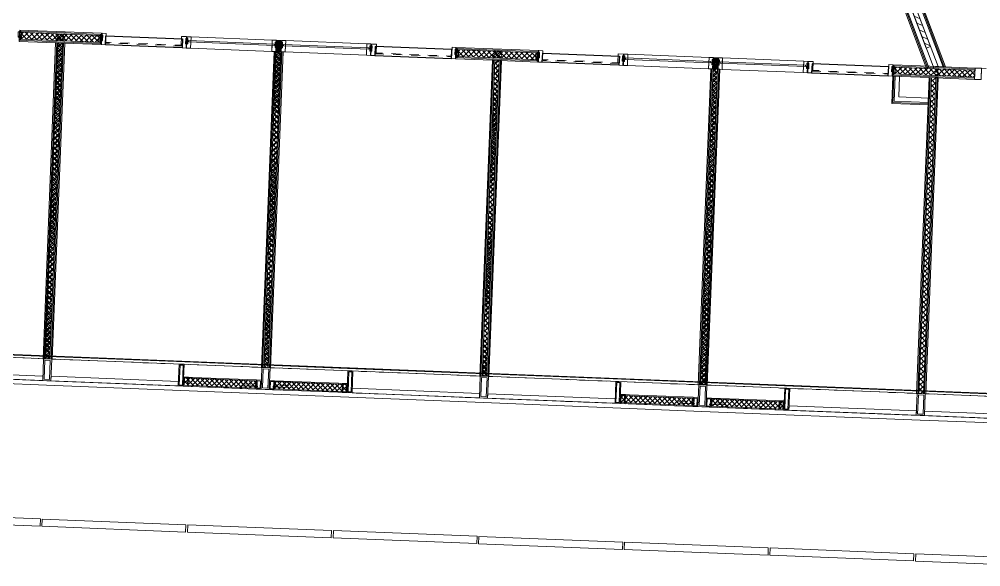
# Model space of a CAD drawing. Header units: metres. Extents: x 66528 to 66676, y 35171 to 35248.
# Drawn here: x 66652.67 to 66663.23, y 35196.81 to 35202.83 of the extents above; entities that cross this region are included whole.
import ezdxf

# ---------------------------------------------------------------- set-up
doc = ezdxf.new("R2010")
doc.units = ezdxf.units.M
doc.header["$LTSCALE"] = 0.00254
doc.header["$PDMODE"] = 1
doc.header["$PDSIZE"] = -2
for name, pattern in [('Ohne Titel-20', [0.39368, 0.1388888888888889, -0.2547911111111111]), ('Ohne Titel-22', [0.78736, 0.39368, -0.39368]), ('Ohne Titel-23', [0.19685039370078738, 0.1377952755905512, -0.0590551181102362])]:
    doc.linetypes.add(name, pattern=pattern)
for name, color, linetype, lineweight in [('AUSBAU - Darstellungen - Fassade', 7, 'Continuous', 13), ('AUSBAU - Darstellungen - Trockenbau', 7, 'Continuous', 13), ('AUSBAU - Darstellungen - Wände - Mauerwerk', 7, 'Continuous', 25), ('AUSBAU - Objekte - Türen', 7, 'Continuous', 13), ('ROHBAU - Darstellungen - Decken', 150, 'Continuous', 25)]:
    doc.layers.add(name, color=color, linetype=linetype, lineweight=lineweight)
pattern_1 = [(45, (0, 0), (0.009921875, -0.0088194444454712), [])]
pattern_2 = [(-45, (0.0353553390593274, -0.0353553390593274), (-0.0088970057229139, -0.0109467442724659), [])]
pattern_3 = [(-45.00000000000002, (-34821.13429023796, 66593.29968317236), (-0.0282842712474619, -0.0282842712474619), []), (-135, (-34821.28396117331, 66593.150012237), (-0.0284226963337624, 0.0281451653595912), [])]
pattern_4 = [(-45, (-34821.134290238, 66593.29968317233), (-0.0282842712474619, -0.0282842712474619), []), (-135, (-34821.28396117334, 66593.15001223699), (-0.0284226963337624, 0.0281451653595912), [])]
pattern_5 = [(45, (-66593.29968317233, -34821.13429023799), (0.0282842712474619, -0.0282842712474619), []), (-45.00000000000001, (-66593.15001223699, -34821.28396117334), (-0.0281451653595912, -0.0284226963337624), [])]

# ---------------------------------------------------------------- blocks, each defined once
blk = doc.blocks.new('Tafel-Verstärkung')
at = {"layer": 'AUSBAU - Darstellungen - Trockenbau', "linetype": 'Continuous', "lineweight": 5}
h = blk.add_hatch(dxfattribs=at)
h.set_pattern_fill('HINTERLEGUNG_FLÄCHEN_TROCKENBAU', color=9, style=0, pattern_type=2)
h.set_pattern_definition([(45, (0, 0), (0.0396875, -0.0396875), [])])
h.paths.add_polyline_path([(-2.25, 0), (2.25, 0), (2.25, -0.05), (-2.25, -0.05)])
at = {"layer": 'AUSBAU - Darstellungen - Trockenbau', "linetype": 'Continuous', "lineweight": 13, "flags": 128}
blk.add_lwpolyline([(-2.25, 0), (2.25, 0), (2.25, -0.05), (-2.25, -0.05)], close=True, dxfattribs=at)
at = {"layer": 'AUSBAU - Darstellungen - Trockenbau', "linetype": 'Continuous', "lineweight": 5}
blk.add_point((0, -0.025), dxfattribs=at)
blk = doc.blocks.new('Gruppe-319-1')
at = {"layer": 'AUSBAU - Objekte - Türen'}
blk.add_line((66664.10955218913, 35202.23021206413), (66664.10557525497, 35202.13029117544), dxfattribs=at)
at = {"layer": 'AUSBAU - Objekte - Türen', "flags": 128}
for points in [[(66663.24123469193, 35202.28979163356), (66663.2362635599, 35202.16489051058), (66663.16631893702, 35202.16767434427), (66663.17129006906, 35202.29257546726)], [(66664.11054643344, 35202.25519255756), (66664.10557529153, 35202.13029118666), (66664.03563066866, 35202.13307502036), (66664.04060181057, 35202.25797639124)]]:
    blk.add_lwpolyline(points, close=True, dxfattribs=at)
at = {"layer": 'AUSBAU - Objekte - Türen', "color": 253, "linetype": 'Ohne Titel-22', "flags": 128}
blk.add_lwpolyline([(66663.24123469193, 35202.28979163356), (66663.2362635599, 35202.16489051058), (66664.03563066866, 35202.13307502036), (66664.04060181057, 35202.25797639124)], close=True, dxfattribs=at)
blk = doc.blocks.new('Fassade_BTS_1.60m_Balkon (2D)')
at = {"layer": 'AUSBAU - Darstellungen - Fassade', "linetype": 'Ohne Titel-22'}
blk.add_line((-0.755, 0), (0.755, 0), dxfattribs=at)
at = {"layer": 'AUSBAU - Darstellungen - Fassade', "lineweight": 5, "flags": 128}
blk.add_lwpolyline([(-0.7900004933997989, -1.760003731712698), (-0.7900004933997989, -1.840003731712698), (0.7899995066002012, -1.840003731712698), (0.7899995066002012, -1.760003731712698)], close=True, dxfattribs=at)
blk = doc.blocks.new('Pfosten ab 1.OG (2D)')
at = {"layer": 'AUSBAU - Darstellungen - Fassade', "flags": 128}
for points in [[(-0.045, 0.1199999999997676), (0.045, 0.1199999999997676), (0.045, -0.1199999999997676), (-0.045, -0.1199999999997676)], [(-0.03, 0.1049999999997676), (0.03, 0.1049999999997676), (0.03, -0.1049999999997676), (-0.03, -0.1049999999997676)]]:
    blk.add_lwpolyline(points, close=True, dxfattribs=at)
blk = doc.blocks.new('Fassade_BTS_2.40m_Flügel 0.8m (2D)')
at = {"layer": 'AUSBAU - Darstellungen - Fassade', "linetype": 'Continuous', "lineweight": 5}
h = blk.add_hatch(dxfattribs=at)
h.set_pattern_fill('DÄMMUNG GRAU', color=251, style=0, pattern_type=2)
h.set_pattern_definition([(45, (0, 0), (0.0264583333333318, -0.0264583333333364), []), (-45, (0.0748354676755763, -0.0748354676755763), (-0.0263285232311339, -0.0265881434355389), [])])
h.paths.add_polyline_path([(1.509999999999999, 0.09), (2.29, 0.09), (2.29, 0.01), (1.509999999999999, 0.01)])
at = {"layer": 'AUSBAU - Darstellungen - Fassade', "linetype": 'Continuous'}
for p, q in [((0, 0.24), (2.399999999999999, 0.24)), ((2.299999999999999, 0), (2.299999999999999, 0.1)), ((2.299999999999999, 0), (2.299999999999999, 0.1)), ((0, -0.05), (2.399999999999999, -0.05))]:
    blk.add_line(p, q, dxfattribs=at)
at = {"layer": 'AUSBAU - Darstellungen - Fassade'}
blk.add_line((0, 0), (1.6, 0), dxfattribs=at)
blk.add_line((0, 0), (1.6, 0), dxfattribs=at)
at = {"layer": 'AUSBAU - Darstellungen - Fassade', "flags": 128}
for points in [[(1.445, 0.24), (1.5, 0.24), (1.5, 0), (1.445, 0)], [(1.455, 0.23), (1.49, 0.23), (1.49, 0.01), (1.455, 0.01)], [(0.045, 0.05), (1.445, 0.05), (1.445, 0), (0.045, 0)], [(1.5, 0.1), (2.299999999999999, 0.1), (2.299999999999999, 0), (1.5, 0)], [(1.5, 0.1), (1.554999999999999, 0.1), (1.554999999999999, 0), (1.5, 0)], [(1.509999999999999, 0.09), (2.29, 0.09), (2.29, 0.01), (1.509999999999999, 0.01)], [(1.509999999999999, 0.09), (1.544999999999999, 0.09), (1.544999999999999, 0.01), (1.509999999999999, 0.01)], [(2.354999999999999, 0.1), (2.299999999999999, 0.1), (2.299999999999999, 0), (2.354999999999999, 0)], [(2.345, 0.09), (2.31, 0.09), (2.31, 0.01), (2.345, 0.01)]]:
    blk.add_lwpolyline(points, close=True, dxfattribs=at)
at = {"layer": 'AUSBAU - Darstellungen - Fassade', "color": 254, "linetype": 'Ohne Titel-23', "flags": 128}
for points in [[(2.140000018209219, 0.0499952763542533), (2.320000018209218, 0.0499952763542533), (2.320000018209218, 0.0299952763542533), (2.140000018209219, 0.0299952763542533)], [(2.140000018209219, 0.0299952763542533), (2.320000018209218, 0.0299952763542533), (2.320000018209218, -7.0065259933e-06), (2.140000018209219, -7.0065259933e-06)]]:
    blk.add_lwpolyline(points, close=True, dxfattribs=at)
at = {"layer": 'AUSBAU - Darstellungen - Fassade', "color": 7}
for p in [(0, 0.12), (2.399999999999999, 0.12)]:
    blk.add_blockref('Pfosten ab 1.OG (2D)', p, dxfattribs=at)
blk = doc.blocks.new('Aussparung_1.60m')
at = {"layer": 'ROHBAU - Darstellungen - Decken', "linetype": 'Continuous'}
blk.add_line((0, 0.2699999999997677), (1.6, 0.2699999999997677), dxfattribs=at)
blk = doc.blocks.new('Glastür - Einzelbüro-2')
at = {"layer": 'AUSBAU - Objekte - Türen', "flags": 128}
for points in [[(0, 0), (0, 0.125), (0.0436999999999826, 0.125), (0.0436999999999826, 0.0519999999999709), (0.0436999999999826, 0)], [(0.9300000000000292, 0.125), (0.8736000000000641, 0.125), (0.8736000000000494, 0.0280000000000582), (0.8863000000000321, 0.0280000000000582), (0.8863000000000466, 5.82e-14), (0.9300000000000292, 5.82e-14)]]:
    blk.add_lwpolyline(points, close=True, dxfattribs=at)
at = {"layer": 'AUSBAU - Objekte - Türen', "color": 255, "linetype": 'Continuous', "lineweight": 25, "flags": 128}
blk.add_lwpolyline([(0.8863000000000466, 0.1000000000000582), (0.8863000000000466, 5.82e-14), (0.0436999999999826, 0), (0.0436999999999826, 0.1)], close=True, dxfattribs=at)
at = {"layer": 'AUSBAU - Objekte - Türen', "linetype": 'Ohne Titel-20', "flags": 128}
blk.add_lwpolyline([(0.8799500000000406, 0.0280000000000582), (0.8799500000000406, 0.0200000000000582), (0.0507760475123068, 0.02), (0.0507760475123068, 0.028)], close=True, dxfattribs=at)
blk = doc.blocks.new('QHohlprofil DIN59410')
at = {"layer": 'AUSBAU - Objekte - Türen', "flags": 128}
for points in [[(-0.025, 0.02, -0.4142135623730951), (-0.02, 0.025), (0.02, 0.025, -0.4142135623730951), (0.025, 0.02), (0.025, -0.02, -0.4142135623730951), (0.02, -0.025), (-0.02, -0.025, -0.4142135623730951), (-0.025, -0.02)], [(-0.021, 0.018, -0.4142135623730951), (-0.018, 0.021), (0.018, 0.021, -0.4142135623730951), (0.021, 0.018), (0.021, -0.018, -0.4142135623730951), (0.018, -0.021), (-0.018, -0.021, -0.4142135623730951), (-0.021, -0.018)]]:
    blk.add_lwpolyline(points, format="xyb", close=True, dxfattribs=at)

msp = doc.modelspace()

# ---------------------------------------------------------------- hatches: boundary and pattern name
at = {"layer": 'AUSBAU - Darstellungen - Trockenbau', "linetype": 'Continuous', "lineweight": 5}
h = msp.add_hatch(dxfattribs=at)
h.set_pattern_fill('MF_IN WAND', color=253, angle=-2.279183395773227, style=0, pattern_type=2)
h.set_pattern_definition([(42.72081660422678, (-67925.41185739927, -32145.25439243359), (0.0271370653204938, -0.0293867263537682), []), (-47.27918339577324, (-67925.26825709527, -32145.40989719387), (-0.029253235505835, -0.0272809129693299), [])])
h.paths.add_polyline_path([(66662.73650241269, 35202.28486033173), (66662.73351975538, 35202.20991966348), (66663.16731319262, 35202.19265457628), (66663.17029584994, 35202.26759524451)])
at = {"layer": 'AUSBAU - Darstellungen - Wände - Mauerwerk', "linetype": 'Continuous', "lineweight": 5}
h = msp.add_hatch(dxfattribs=at)
h.set_pattern_fill('MF_IN WAND', color=253, angle=-2.279183397050701, style=0, pattern_type=2)
h.set_pattern_definition([(42.72081660294931, (-1274.823389426499, 3053.948643428874), (0.02713706531983858, -0.02938672635437323), []), (312.7208166029493, (-1274.679789122529, 3053.793138668574), (-0.02925323550644331, -0.02728091296867771), [])])
h.paths.add_polyline_path([(66652.67860228645, 35202.68516699865), (66652.67561962912, 35202.61022633041), (66653.17522408403, 35202.59034194826), (66653.17820674134, 35202.66528261649)])
h = msp.add_hatch(dxfattribs=at)
h.set_pattern_fill('MF_IN WAND', color=253, style=0, pattern_type=2)
h.set_pattern_definition(pattern_5)
h.paths.add_polyline_path([(66653.57789030526, 35202.64937511077), (66653.57490764793, 35202.57443444254), (66653.07530319304, 35202.5943188247), (66653.07828585037, 35202.66925949293)])
h = msp.add_hatch(dxfattribs=at)
h.set_pattern_fill('MF_IN WAND', color=253, angle=-92.27918339705069, style=0, pattern_type=2)
h.set_pattern_definition([(312.7208166029493, (34505.33407777037, 103124.614892464), (-0.02938672635437323, -0.02713706531983858), []), (222.7208166029493, (34505.17857301007, 103124.47129216), (-0.02728091296867771, 0.02925323550644331), [])])
h.paths.add_polyline_path([(66653.14924964217, 35202.56635594462), (66653.09928919667, 35202.56834438284), (66652.96119216258, 35199.09859144362), (66653.01115260806, 35199.09660300541)])
h = msp.add_hatch(dxfattribs=at)
h.set_pattern_fill('MF_IN WAND', color=253, angle=-90, style=0, pattern_type=2)
h.set_pattern_definition(pattern_4)
h.paths.add_polyline_path([(66653.09928919667, 35202.56834438285), (66653.14924964217, 35202.56635594463), (66653.01115260806, 35199.09660300542), (66652.96119216256, 35199.09859144364)])
h = msp.add_hatch(dxfattribs=at)
h.set_pattern_fill('MF_IN WAND', color=253, angle=-2.279200000000017, style=0, pattern_type=2)
h.set_pattern_definition([(42.72079999999998, (-1270.036501584167, 3053.777436524535), (0.02713705680426557, -0.0293867342180458), []), (312.7208, (-1269.892901325249, 3053.621931722635), (-0.0292532434117995, -0.02728090449178716), [])])
h.paths.add_polyline_path([(66657.47480606244, 35202.49427632424), (66657.4718233834, 35202.41933565687), (66657.97142783253, 35202.39945112994), (66657.97441051157, 35202.47439179731)])
h = msp.add_hatch(dxfattribs=at)
h.set_pattern_fill('MF_IN WAND', color=253, angle=-92.27920000000005, style=0, pattern_type=2)
h.set_pattern_definition([(312.7207999999999, (34510.14996370174, 103124.4333173199), (-0.0293867342180458, -0.02713705680426557), []), (222.7208, (34509.99445889985, 103124.289717061), (-0.02728090449178716, 0.0292532434117995), [])])
h.paths.add_polyline_path([(66655.5473520279, 35202.47091086311), (66655.49739158299, 35202.47289931581), (66655.35929354343, 35199.00314641662), (66655.40925398834, 35199.00115796392)])
h = msp.add_hatch(dxfattribs=at)
h.set_pattern_fill('MF_IN WAND', color=253, angle=-90.00000000000004, style=0, pattern_type=2)
h.set_pattern_definition(pattern_3)
h.paths.add_polyline_path([(66655.49739058015, 35202.47289934848), (66655.54735102564, 35202.47091091026), (66655.40925399153, 35199.00115797105), (66655.35929354605, 35199.00314640926)])
h = msp.add_hatch(dxfattribs=at)
h.set_pattern_fill('MF_IN WAND', color=253, angle=-90, style=0, pattern_type=2)
h.set_pattern_definition(pattern_4)
h.paths.add_polyline_path([(66657.89549196363, 35202.3774543141), (66657.94545240913, 35202.37546587588), (66657.80735537501, 35198.90571293666), (66657.75739492952, 35198.90770137488)])
h = msp.add_hatch(dxfattribs=at)
h.set_pattern_fill('MF_IN WAND', color=253, angle=-92.27920000000002, style=0, pattern_type=2)
h.set_pattern_definition([(312.7208, (34510.1499637017, 103124.4333173198), (-0.0293867342180458, -0.02713705680426557), []), (222.7208, (34509.99445889981, 103124.2897170609), (-0.02728090449178716, 0.0292532434117995), [])])
h.paths.add_polyline_path([(66657.94545338373, 35202.37546513383), (66657.89549293881, 35202.37745358653), (66657.75739489925, 35198.90770068733), (66657.80735534416, 35198.90571223464)])
h = msp.add_hatch(dxfattribs=at)
h.set_pattern_fill('MF_IN WAND', color=253, style=0, pattern_type=2)
h.set_pattern_definition(pattern_5)
h.paths.add_polyline_path([(66658.37409307221, 35202.45848504201), (66658.37111041488, 35202.38354437378), (66657.87150595999, 35202.40342875594), (66657.87448861732, 35202.47836942418)])
h = msp.add_hatch(dxfattribs=at)
h.set_pattern_fill('MF_IN WAND', color=253, angle=-92.27918339705074, style=0, pattern_type=2)
h.set_pattern_definition([(312.7208166029493, (34514.9264833043, 103124.2331123265), (-0.02938672635437323, -0.02713706531983858), []), (222.7208166029493, (34514.77097854401, 103124.0895120225), (-0.02728091296867771, 0.02925323550644331), [])])
h.paths.add_polyline_path([(66660.3435537926, 35202.2800208415), (66660.2935933471, 35202.28200927972), (66660.155496313, 35198.8122563405), (66660.20545675849, 35198.81026790229)])
h = msp.add_hatch(dxfattribs=at)
h.set_pattern_fill('MF_IN WAND', color=253, angle=-90.00000000000004, style=0, pattern_type=2)
h.set_pattern_definition(pattern_3)
h.paths.add_polyline_path([(66660.2935933471, 35202.28200927972), (66660.3435537926, 35202.2800208415), (66660.20545675849, 35198.81026790229), (66660.155496313, 35198.8122563405)])
h = msp.add_hatch(dxfattribs=at)
h.set_pattern_fill('MF_IN WAND', color=253, angle=-2.279183397050701, style=0, pattern_type=2)
h.set_pattern_definition([(42.72081660294931, (-1265.230983892601, 3053.566863291384), (0.02713706531983858, -0.02938672635437323), []), (312.7208166029493, (-1265.08738358863, 3053.411358531084), (-0.02925323550644331, -0.02728091296867771), [])])
h.paths.add_polyline_path([(66662.27100782035, 35202.30338686116), (66662.26802516302, 35202.22844619292), (66662.76762961793, 35202.20856181077), (66662.77061227524, 35202.283502479)])
h = msp.add_hatch(dxfattribs=at)
h.set_pattern_fill('MF_IN WAND', color=253, angle=-92.27918339705069, style=0, pattern_type=2)
h.set_pattern_definition([(312.7208166029493, (34514.92648330427, 103124.2331123265), (-0.02938672635437323, -0.02713706531983858), []), (222.7208166029493, (34514.77097854397, 103124.0895120225), (-0.02728091296867771, 0.02925323550644331), [])])
h.paths.add_polyline_path([(66662.74165517607, 35202.18457580713), (66662.69169473057, 35202.18656424535), (66662.55359769647, 35198.71681130613), (66662.60355814196, 35198.71482286792)])
at = {"layer": 'AUSBAU - Objekte - Türen', "linetype": 'Continuous', "lineweight": 5}
h = msp.add_hatch(dxfattribs=at)
h.set_pattern_fill('DÄMMUNG GRAU-2', color=8, style=0, pattern_type=2)
h.set_pattern_definition(pattern_1)
h.paths.add_polyline_path([(66655.50144083195, 35202.52433463471), (66655.49944001107, 35202.52441426789), (66655.4973897058, 35202.47289938328), (66655.54735015129, 35202.47091094506), (66655.54940045657, 35202.52242582967), (66655.54740203875, 35202.5225053672), (66655.55024329148, 35202.59389317849), (66655.50428208469, 35202.59572244601)])
h = msp.add_hatch(dxfattribs=at)
h.set_pattern_fill('DÄMMUNG GRAU-2-1', color=251, style=0, pattern_type=2)
h.set_pattern_definition(pattern_2)
h.paths.add_polyline_path([(66655.50144083195, 35202.52433463471), (66655.49944001107, 35202.52441426789), (66655.4973897058, 35202.47289938328), (66655.54735015129, 35202.47091094506), (66655.54940045657, 35202.52242582967), (66655.54740203875, 35202.5225053672), (66655.55024329148, 35202.59389317849), (66655.50428208469, 35202.59572244601)])
h = msp.add_hatch(dxfattribs=at)
h.set_pattern_fill('DÄMMUNG GRAU-2', color=8, angle=-2.279200000000017, style=0, pattern_type=2)
h.set_pattern_definition([(42.72079999999998, (66655.38467145643, 35199.01214427925), (0.009563284826137684, -0.009207050948948992), [])])
h.paths.add_polyline_path([(66655.54740240161, 35202.52250534609), (66655.54940322247, 35202.52242571233), (66655.54735290226, 35202.47091082832), (66655.49739245734, 35202.47289928101), (66655.49944277755, 35202.52441416503), (66655.50144119536, 35202.52433462692), (66655.50428246877, 35202.59572243739), (66655.55024367502, 35202.59389315655)])
h = msp.add_hatch(dxfattribs=at)
h.set_pattern_fill('DÄMMUNG GRAU-2-1', color=251, angle=-2.279200000000017, style=0, pattern_type=2)
h.set_pattern_definition([(312.7208, (66655.41859277744, 35198.97541086148), (-0.009325308948835393, -0.01058425878411418), [])])
h.paths.add_polyline_path([(66655.54740240161, 35202.52250534609), (66655.54940322247, 35202.52242571233), (66655.54735290226, 35202.47091082832), (66655.49739245734, 35202.47289928101), (66655.49944277755, 35202.52441416503), (66655.50144119536, 35202.52433462692), (66655.50428246877, 35202.59572243739), (66655.55024367502, 35202.59389315655)])
h = msp.add_hatch(dxfattribs=at)
h.set_pattern_fill('DÄMMUNG GRAU-2', color=8, style=0, pattern_type=2)
h.set_pattern_definition(pattern_1)
h.paths.add_polyline_path([(66660.29764359891, 35202.33344456596), (66660.29564277803, 35202.33352419913), (66660.29359247275, 35202.28200931452), (66660.34355291825, 35202.2800208763), (66660.34560322353, 35202.33153576091), (66660.3436048057, 35202.33161529844), (66660.34644605844, 35202.40300310974), (66660.30048485164, 35202.40483237725)])
h = msp.add_hatch(dxfattribs=at)
h.set_pattern_fill('DÄMMUNG GRAU-2-1', color=251, style=0, pattern_type=2)
h.set_pattern_definition(pattern_2)
h.paths.add_polyline_path([(66660.29764359891, 35202.33344456596), (66660.29564277803, 35202.33352419913), (66660.29359247275, 35202.28200931452), (66660.34355291825, 35202.2800208763), (66660.34560322353, 35202.33153576091), (66660.3436048057, 35202.33161529844), (66660.34644605844, 35202.40300310974), (66660.30048485164, 35202.40483237725)])
h = msp.add_hatch(dxfattribs=at)
h.set_pattern_fill('DÄMMUNG GRAU-2', color=8, angle=-2.279183397050701, style=0, pattern_type=2)
h.set_pattern_definition([(42.72081660294931, (66660.18087422338, 35198.8212542105), (0.009563287494120885, -0.00920704817773693), [])])
h.paths.add_polyline_path([(66660.34360415135, 35202.33161532448), (66660.34560497223, 35202.33153569132), (66660.34355466695, 35202.28002080671), (66660.29359422145, 35202.28200924492), (66660.29564452675, 35202.33352412953), (66660.29764294456, 35202.333444592), (66660.30048419729, 35202.4048324033), (66660.34644540408, 35202.40300313578)])
h = msp.add_hatch(dxfattribs=at)
h.set_pattern_fill('DÄMMUNG GRAU-2-1', color=251, angle=-2.279183397050701, style=0, pattern_type=2)
h.set_pattern_definition([(312.7208166029493, (66660.21479555503, 35198.78452080255), (-0.009325305881769441, -0.01058426148636568), [])])
h.paths.add_polyline_path([(66660.34360415135, 35202.33161532448), (66660.34560497223, 35202.33153569132), (66660.34355466695, 35202.28002080671), (66660.29359422145, 35202.28200924492), (66660.29564452675, 35202.33352412953), (66660.29764294456, 35202.333444592), (66660.30048419729, 35202.4048324033), (66660.34644540408, 35202.40300313578)])

# ---------------------------------------------------------------- linework, layer by layer
at = {"layer": 'AUSBAU - Darstellungen - Trockenbau', "color": 7, "linetype": 'Continuous', "lineweight": 5}
for p, q in [((66661.03795065786, 35207.03392559165), (66662.81956755188, 35202.30657411133)), ((66661.03795065786, 35207.03392559165), (66662.81956755188, 35202.30657411133)), ((66661.04360824711, 35207.05435856442), (66662.83312922262, 35202.30603435345)), ((66661.04360824711, 35207.05435856442), (66662.83312922262, 35202.30603435345)), ((66662.65283882528, 35202.28818993538), (66660.89118420733, 35206.96257340913)), ((66662.65283882528, 35202.28818993538), (66660.89118420733, 35206.96257340913)), ((66662.66640050434, 35202.28765015533), (66660.90497710662, 35206.96142010819)), ((66662.66640050434, 35202.28765015533), (66660.90497710662, 35206.96142010819)), ((66662.73650241269, 35202.28486033173), (66663.17029584994, 35202.26759524451)), ((66662.73650241269, 35202.28486033173), (66663.17029584994, 35202.26759524451)), ((66662.73699952224, 35202.29735044308), (66663.17079295947, 35202.28008535589)), ((66662.73699952224, 35202.29735044308), (66663.17079295947, 35202.28008535589)), ((66662.26808897317, 35201.91569630434), (66662.27952105776, 35202.20296892303)), ((66662.26808897317, 35201.91569630434), (66662.27952105776, 35202.20296892303)), ((66662.28107613418, 35201.92768937103), (66662.29201117162, 35202.20247187587)), ((66662.28107613418, 35201.92768937103), (66662.29201117162, 35202.20247187587)), ((66662.73302264581, 35202.19742955212), (66663.16681608304, 35202.18016446492)), ((66662.73302264581, 35202.19742955212), (66663.16681608304, 35202.18016446492)), ((66662.73351975538, 35202.20991966348), (66663.16731319262, 35202.19265457628)), ((66662.73351975538, 35202.20991966348), (66663.16731319262, 35202.19265457628)), ((66662.65528250267, 35201.90028784247), (66662.26808897317, 35201.91569630434)), ((66662.65528250267, 35201.90028784247), (66662.26808897317, 35201.91569630434)), ((66662.65577954982, 35201.91277795634), (66662.28107613418, 35201.92768937103)), ((66662.65577954982, 35201.91277795634), (66662.28107613418, 35201.92768937103))]:
    msp.add_line(p, q, dxfattribs=at)
at = {"layer": 'AUSBAU - Darstellungen - Trockenbau', "color": 7, "linetype": 'Continuous', "lineweight": 13}
for p, q in [((66661.04926583635, 35207.07479153719), (66662.84669089332, 35202.30549459557)), ((66662.63927714621, 35202.2887297154), (66660.87739130808, 35206.96372671008)), ((66662.7206472206, 35202.28549103522), (66660.96014870376, 35206.95680690438)), ((66661.01532030088, 35206.95219370058), (66662.76532086902, 35202.30873314287)), ((66662.7374966318, 35202.30984055447), (66663.17129006903, 35202.29257546726)), ((66662.76532086902, 35202.30873314287), (66662.84669089332, 35202.30549459557)), ((66663.16631897351, 35202.16767435354), (66663.17129006903, 35202.29257546726)), ((66662.25510181214, 35201.90370323764), (66662.26703094391, 35202.20346597018)), ((66662.34197162701, 35202.20048368725), (66662.26703094391, 35202.20346597018)), ((66662.33302477821, 35201.97566163784), (66662.34197162701, 35202.20048368725)), ((66662.73252553628, 35202.18493944074), (66663.16631897351, 35202.16767435354)), ((66662.65776773845, 35201.96273841175), (66662.33302477821, 35201.97566163784)), ((66662.65776773845, 35201.96273841175), (66662.65478545552, 35201.88779772862)), ((66662.65478545552, 35201.88779772862), (66662.25510181214, 35201.90370323764))]:
    msp.add_line(p, q, dxfattribs=at)
at = {"layer": 'AUSBAU - Darstellungen - Trockenbau', "color": 253, "linetype": 'Ohne Titel-22', "lineweight": 13}
msp.add_line((66664.96713479924, 35198.3805619143), (66662.56903341576, 35198.47600694868), dxfattribs=at)
at = {"layer": 'AUSBAU - Darstellungen - Wände - Mauerwerk', "color": 7, "linetype": 'Continuous', "lineweight": 13}
for p, q in [((66652.67462541003, 35202.58524610767), (66652.67959650556, 35202.71014722139)), ((66652.67959650556, 35202.71014722139), (66653.17920096045, 35202.69026283923)), ((66653.57888452437, 35202.67435533352), (66653.07928006948, 35202.69423971567)), ((66652.67462541003, 35202.58524610767), (66653.17422986492, 35202.56536172551)), ((66653.57391342882, 35202.54945421979), (66653.57888452437, 35202.67435533352)), ((66653.07430897394, 35202.56933860195), (66652.93621193983, 35199.09958566273)), ((66653.07430897393, 35202.56933860196), (66652.93621193983, 35199.09958566275)), ((66653.17422986492, 35202.56536172552), (66653.0361328308, 35199.0956087863)), ((66653.1742298649, 35202.56536172553), (66653.0361328308, 35199.09560878632)), ((66653.07430897394, 35202.56933860195), (66653.17422986492, 35202.56536172552)), ((66653.1742298649, 35202.56536172553), (66653.07430897393, 35202.56933860196)), ((66653.57391342882, 35202.54945421979), (66653.07430897393, 35202.56933860196)), ((66657.47082915704, 35202.39435543442), (66657.47580028878, 35202.5192565467)), ((66657.47580028878, 35202.5192565467), (66657.97540473791, 35202.49937201977)), ((66658.37508729132, 35202.48346526476), (66657.87548283643, 35202.50334964692)), ((66658.37011619577, 35202.35856415104), (66658.37508729132, 35202.48346526476)), ((66655.47241035741, 35202.47389356759), (66655.3343133233, 35199.00414062837)), ((66655.47241136053, 35202.47389354216), (66655.33431332097, 35199.00414064297)), ((66655.57233124839, 35202.46991669115), (66655.43423421428, 35199.00016375194)), ((66655.57233225036, 35202.46991663677), (66655.4342342108, 35199.00016373758)), ((66655.57233124839, 35202.46991669115), (66655.47241035741, 35202.47389356759)), ((66655.47241136053, 35202.47389354216), (66655.57233225036, 35202.46991663677)), ((66657.47082915704, 35202.39435543442), (66657.97043360618, 35202.37447090748)), ((66657.87051174088, 35202.3784485332), (66657.73241470678, 35198.90869559399)), ((66657.87051271636, 35202.37844781287), (66657.7324146768, 35198.90869491368)), ((66657.97043263186, 35202.37447165677), (66657.83233559776, 35198.90471871756)), ((66657.97043360618, 35202.37447090749), (66657.83233556662, 35198.90471800829)), ((66657.97043263186, 35202.37447165677), (66657.87051174088, 35202.3784485332)), ((66658.37011619577, 35202.35856415104), (66657.87051174088, 35202.3784485332)), ((66657.87051271636, 35202.37844781287), (66657.97043360618, 35202.37447090749)), ((66660.26861312437, 35202.28300349883), (66660.13051609026, 35198.81325055961)), ((66660.26861312437, 35202.28300349883), (66660.13051609026, 35198.81325055961)), ((66660.36853401535, 35202.2790266224), (66660.23043698123, 35198.80927368318)), ((66660.36853401535, 35202.2790266224), (66660.23043698123, 35198.80927368318)), ((66660.26861312437, 35202.28300349883), (66660.36853401535, 35202.2790266224)), ((66660.36853401535, 35202.2790266224), (66660.26861312437, 35202.28300349883)), ((66662.26703094393, 35202.20346597018), (66662.27200203946, 35202.3283670839)), ((66662.27200203946, 35202.3283670839), (66662.77160649435, 35202.30848270174)), ((66662.26703094393, 35202.20346597018), (66662.76663539882, 35202.18358158802)), ((66662.66671450784, 35202.18755846446), (66662.52861747373, 35198.71780552524)), ((66662.76663539882, 35202.18358158803), (66662.6285383647, 35198.71382864881)), ((66662.66671450784, 35202.18755846446), (66662.76663539882, 35202.18358158803)), ((66652.93621193983, 35199.09958566273), (66653.0361328308, 35199.0956087863)), ((66653.0361328308, 35199.09560878632), (66652.93621193983, 35199.09958566275)), ((66657.83233559776, 35198.90471871756), (66657.73241470678, 35198.90869559399)), ((66657.7324146768, 35198.90869491368), (66657.83233556662, 35198.90471800829)), ((66662.52861747373, 35198.71780552524), (66662.6285383647, 35198.71382864881))]:
    msp.add_line(p, q, dxfattribs=at)
at = {"layer": 'AUSBAU - Darstellungen - Wände - Mauerwerk', "color": 7, "linetype": 'Continuous', "lineweight": 5}
for p, q in [((66652.67909939602, 35202.69765711002), (66653.1787038509, 35202.67777272786)), ((66652.67909939602, 35202.69765711002), (66653.1787038509, 35202.67777272786)), ((66652.67512251958, 35202.59773621905), (66653.17472697447, 35202.57785183688)), ((66652.67512251958, 35202.59773621905), (66653.17472697447, 35202.57785183688)), ((66652.67561962912, 35202.61022633041), (66653.17522408403, 35202.59034194826)), ((66652.67561962912, 35202.61022633041), (66653.17522408403, 35202.59034194826)), ((66652.67860228645, 35202.68516699865), (66653.17820674134, 35202.66528261649)), ((66652.67860228645, 35202.68516699865), (66653.17820674134, 35202.66528261649)), ((66653.57490764793, 35202.57443444254), (66653.07530319304, 35202.5943188247)), ((66653.57490764793, 35202.57443444254), (66653.07530319304, 35202.5943188247)), ((66653.57789030526, 35202.64937511077), (66653.07828585037, 35202.66925949293)), ((66653.57789030526, 35202.64937511077), (66653.07828585037, 35202.66925949293)), ((66653.5783874148, 35202.66186522214), (66653.07878295991, 35202.68174960431)), ((66653.5783874148, 35202.66186522214), (66653.07878295991, 35202.68174960431)), ((66653.08679908531, 35202.56884149239), (66652.9487020512, 35199.09908855318)), ((66653.08679908531, 35202.56884149239), (66652.9487020512, 35199.09908855318)), ((66653.0867990853, 35202.56884149241), (66652.9487020512, 35199.09908855319)), ((66653.0867990853, 35202.56884149241), (66652.9487020512, 35199.09908855319)), ((66653.09928919667, 35202.56834438284), (66652.96119216258, 35199.09859144362)), ((66653.09928919667, 35202.56834438284), (66652.96119216258, 35199.09859144362)), ((66653.09928919667, 35202.56834438285), (66652.96119216256, 35199.09859144364)), ((66653.09928919667, 35202.56834438285), (66652.96119216256, 35199.09859144364)), ((66653.14924964217, 35202.56635594462), (66653.01115260806, 35199.09660300541)), ((66653.14924964217, 35202.56635594462), (66653.01115260806, 35199.09660300541)), ((66653.14924964217, 35202.56635594463), (66653.01115260806, 35199.09660300542)), ((66653.14924964217, 35202.56635594463), (66653.01115260806, 35199.09660300542)), ((66653.16173975354, 35202.56585883507), (66653.02364271943, 35199.09610589586)), ((66653.16173975354, 35202.56585883507), (66653.02364271943, 35199.09610589586)), ((66653.16173975354, 35202.56585883508), (66653.02364271943, 35199.09610589587)), ((66653.16173975354, 35202.56585883508), (66653.02364271943, 35199.09610589587)), ((66653.57441053838, 35202.56194433117), (66653.07480608349, 35202.58182871333)), ((66653.57441053838, 35202.56194433117), (66653.07480608349, 35202.58182871333)), ((66657.47480606244, 35202.49427632424), (66657.97441051157, 35202.47439179731)), ((66657.47480606244, 35202.49427632424), (66657.97441051157, 35202.47439179731)), ((66657.47530317561, 35202.50676643547), (66657.97490762474, 35202.48688190854)), ((66657.47530317561, 35202.50676643547), (66657.97490762474, 35202.48688190854)), ((66658.37459018176, 35202.47097515339), (66657.87498572687, 35202.49085953555)), ((66658.37459018176, 35202.47097515339), (66657.87498572687, 35202.49085953555)), ((66655.48490046877, 35202.47339645803), (66655.34680343467, 35199.00364351882)), ((66655.48490046877, 35202.47339645803), (66655.34680343467, 35199.00364351882)), ((66655.48490147176, 35202.47339642898), (66655.3468034322, 35199.00364352979)), ((66655.48490147176, 35202.47339642898), (66655.3468034322, 35199.00364352979)), ((66655.49739158299, 35202.47289931581), (66655.35929354343, 35199.00314641662)), ((66655.49739158299, 35202.47289931581), (66655.35929354343, 35199.00314641662)), ((66655.49739058015, 35202.47289934848), (66655.35929354605, 35199.00314640926)), ((66655.49739058015, 35202.47289934848), (66655.35929354605, 35199.00314640926)), ((66655.5473520279, 35202.47091086311), (66655.40925398834, 35199.00115796392)), ((66655.5473520279, 35202.47091086311), (66655.40925398834, 35199.00115796392)), ((66655.54735102564, 35202.47091091026), (66655.40925399153, 35199.00115797105)), ((66655.54735102564, 35202.47091091026), (66655.40925399153, 35199.00115797105)), ((66655.55984113702, 35202.4704138007), (66655.4217441029, 35199.00066086149)), ((66655.55984113702, 35202.4704138007), (66655.4217441029, 35199.00066086149)), ((66655.55984213913, 35202.47041374994), (66655.42174409957, 35199.00066085075)), ((66655.55984213913, 35202.47041374994), (66655.42174409957, 35199.00066085075)), ((66657.47132627023, 35202.40684554564), (66657.97093071936, 35202.38696101871)), ((66657.47132627023, 35202.40684554564), (66657.97093071936, 35202.38696101871)), ((66657.4718233834, 35202.41933565687), (66657.97142783253, 35202.39945112994)), ((66657.4718233834, 35202.41933565687), (66657.97142783253, 35202.39945112994)), ((66657.88300185226, 35202.37795142365), (66657.74490481816, 35198.90819848444)), ((66657.88300185226, 35202.37795142365), (66657.74490481816, 35198.90819848444)), ((66657.88300282758, 35202.3779506997), (66657.74490478802, 35198.90819780051)), ((66657.88300282758, 35202.3779506997), (66657.74490478802, 35198.90819780051)), ((66657.89549196363, 35202.3774543141), (66657.75739492952, 35198.90770137488)), ((66657.89549196363, 35202.3774543141), (66657.75739492952, 35198.90770137488)), ((66657.89549293881, 35202.37745358653), (66657.75739489925, 35198.90770068733)), ((66657.89549293881, 35202.37745358653), (66657.75739489925, 35198.90770068733)), ((66657.94545338373, 35202.37546513383), (66657.80735534416, 35198.90571223464)), ((66657.94545338373, 35202.37546513383), (66657.80735534416, 35198.90571223464)), ((66657.94545240913, 35202.37546587588), (66657.80735537501, 35198.90571293666)), ((66657.94545240913, 35202.37546587588), (66657.80735537501, 35198.90571293666)), ((66657.9579425205, 35202.37496876632), (66657.81984548639, 35198.90521582712)), ((66657.9579425205, 35202.37496876632), (66657.81984548639, 35198.90521582712)), ((66657.95794349496, 35202.37496802066), (66657.8198454554, 35198.90521512146)), ((66657.95794349496, 35202.37496802066), (66657.8198454554, 35198.90521512146)), ((66658.37061330533, 35202.37105426241), (66657.87100885044, 35202.39093864457)), ((66658.37061330533, 35202.37105426241), (66657.87100885044, 35202.39093864457)), ((66658.37111041488, 35202.38354437378), (66657.87150595999, 35202.40342875594)), ((66658.37111041488, 35202.38354437378), (66657.87150595999, 35202.40342875594)), ((66658.37409307221, 35202.45848504201), (66657.87448861732, 35202.47836942418)), ((66658.37409307221, 35202.45848504201), (66657.87448861732, 35202.47836942418)), ((66660.28110323573, 35202.28250638927), (66660.14300620163, 35198.81275345006)), ((66660.28110323573, 35202.28250638927), (66660.14300620163, 35198.81275345006)), ((66660.28110323573, 35202.28250638927), (66660.14300620163, 35198.81275345006)), ((66660.28110323573, 35202.28250638927), (66660.14300620163, 35198.81275345006)), ((66660.2935933471, 35202.28200927972), (66660.155496313, 35198.8122563405)), ((66660.2935933471, 35202.28200927972), (66660.155496313, 35198.8122563405)), ((66660.2935933471, 35202.28200927972), (66660.155496313, 35198.8122563405)), ((66660.2935933471, 35202.28200927972), (66660.155496313, 35198.8122563405)), ((66660.3435537926, 35202.2800208415), (66660.20545675849, 35198.81026790229)), ((66660.3435537926, 35202.2800208415), (66660.20545675849, 35198.81026790229)), ((66660.3435537926, 35202.2800208415), (66660.20545675849, 35198.81026790229)), ((66660.3435537926, 35202.2800208415), (66660.20545675849, 35198.81026790229)), ((66660.35604390397, 35202.27952373194), (66660.21794686986, 35198.80977079274)), ((66660.35604390397, 35202.27952373194), (66660.21794686986, 35198.80977079274)), ((66660.35604390397, 35202.27952373194), (66660.21794686986, 35198.80977079274)), ((66660.35604390397, 35202.27952373194), (66660.21794686986, 35198.80977079274)), ((66662.27100782035, 35202.30338686116), (66662.77061227524, 35202.283502479)), ((66662.27100782035, 35202.30338686116), (66662.77061227524, 35202.283502479)), ((66662.27150492991, 35202.31587697253), (66662.7711093848, 35202.29599259037)), ((66662.27150492991, 35202.31587697253), (66662.7711093848, 35202.29599259037)), ((66662.26752805347, 35202.21595608156), (66662.76713250836, 35202.19607169939)), ((66662.26752805347, 35202.21595608156), (66662.76713250836, 35202.19607169939)), ((66662.26802516302, 35202.22844619292), (66662.76762961793, 35202.20856181077)), ((66662.26802516302, 35202.22844619292), (66662.76762961793, 35202.20856181077)), ((66662.67920461921, 35202.1870613549), (66662.5411075851, 35198.71730841569)), ((66662.67920461921, 35202.1870613549), (66662.5411075851, 35198.71730841569)), ((66662.69169473057, 35202.18656424535), (66662.55359769647, 35198.71681130613)), ((66662.69169473057, 35202.18656424535), (66662.55359769647, 35198.71681130613)), ((66662.74165517607, 35202.18457580713), (66662.60355814196, 35198.71482286792)), ((66662.74165517607, 35202.18457580713), (66662.60355814196, 35198.71482286792)), ((66662.75414528744, 35202.18407869758), (66662.61604825333, 35198.71432575837)), ((66662.75414528744, 35202.18407869758), (66662.61604825333, 35198.71432575837))]:
    msp.add_line(p, q, dxfattribs=at)
at = {"layer": 'AUSBAU - Darstellungen - Wände - Mauerwerk', "color": 253, "linetype": 'Ohne Titel-22', "lineweight": 13}
for p, q in [((66650.5785264984, 35198.95323212054), (66652.97662788187, 35198.85778708617)), ((66655.37472926534, 35198.76234205181), (66652.97662788187, 35198.85778708618)), ((66655.37472919296, 35198.76234205469), (66657.77283054877, 35198.66689632541)), ((66660.1709320323, 35198.57145198305), (66657.77283064883, 35198.66689701743)), ((66660.1709320323, 35198.57145198305), (66662.56903341577, 35198.47600694868))]:
    msp.add_line(p, q, dxfattribs=at)
at = {"layer": 'AUSBAU - Objekte - Türen', "linetype": 'Continuous', "lineweight": 5, "flags": 128}
for points in [[(66652.66142518443, 35202.63080314038), (66652.6638113103, 35202.69075567497), (66652.67879944394, 35202.6901591435), (66652.67641331808, 35202.63020660892)], [(66653.59069252794, 35202.59381806789), (66653.5930786538, 35202.65377060248), (66653.57809052015, 35202.65436713394), (66653.57570439429, 35202.59441459936)], [(66654.52495220424, 35202.55663429929), (66654.5273383301, 35202.61658683388), (66654.50235810735, 35202.61758105299), (66654.4999719815, 35202.5576285184)], [(66654.56180632891, 35202.63523480006), (66655.45369931549, 35202.5997372363), (66655.44872821994, 35202.47483612257), (66654.55683523338, 35202.51033368633)], [(66656.49287849557, 35202.55837736499), (66655.60098551928, 35202.5938751872), (66655.59601438756, 35202.46897407492), (66656.48790736383, 35202.43347625271)], [(66655.4841901226, 35202.51845639042), (66655.48657624847, 35202.578408925), (66655.50156526842, 35202.57781235826), (66655.49917914256, 35202.51785982367)], [(66655.49918190714, 35202.51785972089), (66655.50156805037, 35202.57781225479), (66655.4865838987, 35202.57840863212), (66655.48419775548, 35202.51845609822)], [(66655.54913958805, 35202.51587138546), (66655.5515257139, 35202.57582392004), (66655.56650986575, 35202.57522754706), (66655.5641237399, 35202.51527501247)], [(66655.56413137182, 35202.51527469711), (66655.56651751506, 35202.57522723101), (66655.55152849529, 35202.57582380209), (66655.54914235206, 35202.5158712682)], [(66656.52336927914, 35202.47709651028), (66656.52575542236, 35202.53704904417), (66656.55073564482, 35202.53605481783), (66656.5483495016, 35202.47610228393)], [(66657.45762894466, 35202.43991247095), (66657.4600150879, 35202.49986500485), (66657.47500322136, 35202.49926846904), (66657.47261707814, 35202.43931593515)], [(66658.3868952949, 35202.40292799913), (66658.38928142075, 35202.46288053372), (66658.37429328711, 35202.46347706518), (66658.37190716124, 35202.4035245306)], [(66659.3211549712, 35202.36574423053), (66659.32354109705, 35202.42569676512), (66659.2985608743, 35202.42669098423), (66659.29617474845, 35202.36673844964)], [(66659.35800909587, 35202.4443447313), (66660.24990208245, 35202.40884716754), (66660.2449309869, 35202.28394605382), (66659.35303800034, 35202.31944361758)], [(66660.28039288956, 35202.32756632166), (66660.28277901543, 35202.38751885625), (66660.29776803538, 35202.38692228951), (66660.29538190951, 35202.32696975492)], [(66660.29538365823, 35202.32696968532), (66660.29776978408, 35202.38692221991), (66660.28278563224, 35202.3875185929), (66660.28039950639, 35202.32756605831)], [(66660.34534235501, 35202.32498131671), (66660.34772848086, 35202.38493385129), (66660.3627126327, 35202.3843374783), (66660.36032650685, 35202.32438494371)], [(66660.36033312367, 35202.32438468037), (66660.36271924952, 35202.38433721495), (66660.34773022958, 35202.38493378169), (66660.34534410371, 35202.3249812471)], [(66661.28908023491, 35202.36748761737), (66660.39718724834, 35202.40298518113), (66660.3922161528, 35202.2780840674), (66661.28410913936, 35202.24258650364)], [(66661.31957104203, 35202.28620677149), (66661.3219571679, 35202.34615930608), (66661.34693739064, 35202.34516508697), (66661.34455126477, 35202.28521255238)], [(66662.25383071833, 35202.24902300289), (66662.2562168442, 35202.30897553748), (66662.27120497783, 35202.30837900601), (66662.26881885198, 35202.24842647143)]]:
    msp.add_lwpolyline(points, close=True, dxfattribs=at)
at = {"layer": 'AUSBAU - Objekte - Türen', "flags": 128}
for points in [[(66652.69158950738, 35202.69716000047), (66652.68761263095, 35202.59723910949), (66652.67512251958, 35202.59773621905), (66652.679099396, 35202.69765711002)], [(66652.7035825092, 35202.68417277954), (66652.70059985187, 35202.60923211131), (66652.6881097405, 35202.60972922087), (66652.69109239783, 35202.68466988909)], [(66653.55291008251, 35202.65036932988), (66653.54992742519, 35202.57542866165), (66653.56241753657, 35202.5749315521), (66653.56540019388, 35202.64987222033)], [(66653.56589730344, 35202.6623623317), (66653.561920427, 35202.56244144072), (66653.57441053838, 35202.56194433117), (66653.57838741482, 35202.66186522214)], [(66654.56180632891, 35202.63523480006), (66654.55683523338, 35202.51033368633), (66654.51316980402, 35202.51207158133), (66654.51607292381, 35202.58501383175), (66654.51814089956, 35202.63697269506)], [(66654.53828336294, 35202.59363538862), (66655.47384177886, 35202.55639992986), (66655.4732452474, 35202.54141179621), (66654.53768683148, 35202.57864725497)], [(66655.49736474484, 35202.5979993413), (66655.4923936493, 35202.47309822757), (66655.44872821994, 35202.47483612257), (66655.45163133973, 35202.54777837299), (66655.45369931549, 35202.5997372363)], [(66655.49736753265, 35202.59799923904), (66655.4923964009, 35202.47309812676), (66655.44873097206, 35202.47483603441), (66655.451634113, 35202.54777828398), (66655.4537021038, 35202.59973714669)], [(66655.50144083195, 35202.52433463471), (66655.49944001107, 35202.52441426789), (66655.4973897058, 35202.47289938328), (66655.54735015129, 35202.47091094506), (66655.54940045657, 35202.52242582967), (66655.54740203875, 35202.5225053672), (66655.55024329148, 35202.59389317849), (66655.50428208469, 35202.59572244601)], [(66655.54740240161, 35202.52250534609), (66655.54940322247, 35202.52242571233), (66655.54735290226, 35202.47091082832), (66655.49739245734, 35202.47289928101), (66655.49944277755, 35202.52441416503), (66655.50144119536, 35202.52433462692), (66655.50428246877, 35202.59572243739), (66655.55024367502, 35202.59389315655)], [(66655.50236320439, 35202.59780040136), (66655.55232124683, 35202.59581205878), (66655.5515257139, 35202.57582392004), (66655.54952729608, 35202.57590345757), (66655.55024329148, 35202.59389317849), (66655.50428208469, 35202.59572244601), (66655.50356608929, 35202.57773272509), (66655.50156767148, 35202.57781226262)], [(66655.55232163094, 35202.59581203625), (66655.50236358908, 35202.5978003933), (66655.50156805037, 35202.57781225479), (66655.50356646816, 35202.57773271668), (66655.50428246877, 35202.59572243739), (66655.55024367502, 35202.59389315655), (66655.54952767443, 35202.57590343585), (66655.55152609223, 35202.57582389774)], [(66655.55731730332, 35202.59561321449), (66655.55234620778, 35202.47071210076), (66655.59601163713, 35202.46897420576), (66655.59891475693, 35202.54191645618), (66655.60098273268, 35202.59387531949)], [(66655.55732009043, 35202.59561309486), (66655.55234895869, 35202.47071198257), (66655.59601438756, 35202.46897407492), (66655.59891752848, 35202.5419163245), (66655.60098551928, 35202.5938751872)], [(66656.51302094638, 35202.51504005272), (66655.57746254125, 35202.55227578258), (66655.57686600545, 35202.53728764911), (66656.51242441058, 35202.50005191925)], [(66656.49287849557, 35202.55837736499), (66656.48790736383, 35202.43347625271), (66656.53157279268, 35202.43173834505), (66656.53447593361, 35202.50468059463), (66656.53654392442, 35202.55663945734)], [(66657.48779328684, 35202.5062693223), (66657.48381638146, 35202.40634843248), (66657.47132627023, 35202.40684554565), (66657.47530317561, 35202.50676643547)], [(66657.49978628488, 35202.4932820979), (66657.49680360586, 35202.41834143053), (66657.48431349463, 35202.41883854371), (66657.48729617367, 35202.49377921107)], [(66658.34911284946, 35202.45947926112), (66658.34613019215, 35202.38453859289), (66658.35862030352, 35202.38404148334), (66658.36160296084, 35202.45898215157)], [(66658.3621000704, 35202.47147226294), (66658.35812319396, 35202.37155137197), (66658.37061330533, 35202.37105426241), (66658.37459018177, 35202.47097515339)], [(66659.35800909587, 35202.4443447313), (66659.35303800034, 35202.31944361758), (66659.30937257098, 35202.32118151258), (66659.31227569077, 35202.39412376299), (66659.31434366651, 35202.4460826263)], [(66659.3344861299, 35202.40274531987), (66660.27004454582, 35202.36550986111), (66660.26944801435, 35202.35052172746), (66659.33388959843, 35202.38775718622)], [(66660.29356751179, 35202.40710927254), (66660.28859641626, 35202.28220815882), (66660.2449309869, 35202.28394605382), (66660.24783410669, 35202.35688830423), (66660.24990208245, 35202.40884716754)], [(66660.29356926051, 35202.40710920294), (66660.28859816497, 35202.28220808921), (66660.24493273562, 35202.28394598421), (66660.2478358554, 35202.35688823463), (66660.24990383115, 35202.40884709794)], [(66660.29764359891, 35202.33344456596), (66660.29564277803, 35202.33352419913), (66660.29359247275, 35202.28200931452), (66660.34355291825, 35202.2800208763), (66660.34560322353, 35202.33153576091), (66660.3436048057, 35202.33161529844), (66660.34644605844, 35202.40300310974), (66660.30048485164, 35202.40483237725)], [(66660.34360415135, 35202.33161532448), (66660.34560497223, 35202.33153569132), (66660.34355466695, 35202.28002080671), (66660.29359422145, 35202.28200924492), (66660.29564452675, 35202.33352412953), (66660.29764294456, 35202.333444592), (66660.30048419729, 35202.4048324033), (66660.34644540408, 35202.40300313578)], [(66660.34852335943, 35202.40492201607), (66660.298565317, 35202.40691035864), (66660.29776978408, 35202.38692221991), (66660.2997682019, 35202.38684268238), (66660.30048419729, 35202.4048324033), (66660.34644540408, 35202.40300313578), (66660.3457294087, 35202.38501341486), (66660.34772782652, 35202.38493387734)], [(66660.29856597134, 35202.4069103326), (66660.34852401378, 35202.40492199003), (66660.34772848086, 35202.38493385129), (66660.34573006304, 35202.38501338882), (66660.34644605844, 35202.40300310974), (66660.30048485164, 35202.40483237725), (66660.29976885625, 35202.38684265633), (66660.29777043844, 35202.38692219387)], [(66660.35352007028, 35202.40472314573), (66660.34854897474, 35202.279822032), (66660.39221440408, 35202.278084137), (66660.39511752389, 35202.35102638742), (66660.39718549963, 35202.40298525073)], [(66660.35352181898, 35202.40472307613), (66660.34855072344, 35202.2798219624), (66660.3922161528, 35202.2780840674), (66660.3951192726, 35202.35102631782), (66660.39718724834, 35202.40298518113)], [(66661.30922269828, 35202.32415031094), (66660.37366428236, 35202.3613857697), (66660.3730677509, 35202.34639763605), (66661.30862616682, 35202.30916217729)], [(66661.28908023491, 35202.36748761737), (66661.28410913936, 35202.24258650364), (66661.32777456872, 35202.24084860864), (66661.33067768851, 35202.31379085906), (66661.33274566426, 35202.36574972237)], [(66662.28399504127, 35202.31537986298), (66662.28001816485, 35202.215458972), (66662.26752805347, 35202.21595608156), (66662.2715049299, 35202.31587697253)], [(66662.2959880431, 35202.30239264205), (66662.29300538577, 35202.22745197382), (66662.2805152744, 35202.22794908338), (66662.28349793173, 35202.30288975161)]]:
    msp.add_lwpolyline(points, close=True, dxfattribs=at)
at = {"layer": 'ROHBAU - Darstellungen - Decken'}
msp.add_line((66670.99640650222, 35198.41080115718), (66615.91988768632, 35200.60297263366), dxfattribs=at)

# ---------------------------------------------------------------- block references
at = {"layer": 'AUSBAU - Darstellungen - Fassade', "color": 7, "xscale": -1}
for p, rotation in [((66652.97712862713, 35198.85779586373), 357.7207000004734), ((66657.77333100558, 35198.66689603417), 357.7206999997431), ((66662.56953338403, 35198.47599620463), 357.7206999996612)]:
    msp.add_blockref('Fassade_BTS_2.40m_Flügel 0.8m (2D)', p, dxfattribs=dict(at, rotation=rotation))
at = {"layer": 'AUSBAU - Darstellungen - Fassade', "color": 7}
for name, p, rotation in [('Fassade_BTS_1.60m_Balkon (2D)', (66652.18730655553, 35199.12942262086), 357.7207), ('Aussparung_1.60m', (66651.37839450098, 35198.92142914025), 357.7207), ('Aussparung_1.60m', (66652.97712862713, 35198.85779586373), 357.7207), ('Fassade_BTS_1.60m_Balkon (2D)', (66653.78604068168, 35199.06578934436), 357.7207), ('Fassade_BTS_2.40m_Flügel 0.8m (2D)', (66652.97712862713, 35198.85779586373), 357.7206999997431), ('Fassade_BTS_1.60m_Balkon (2D)', (66655.38477480783, 35199.00215606785), 357.7207), ('Aussparung_1.60m', (66654.57586275328, 35198.79416258723), 357.7207), ('Aussparung_1.60m', (66656.17459687943, 35198.73052931073), 357.7207), ('Fassade_BTS_1.60m_Balkon (2D)', (66656.98350893398, 35198.93852279134), 357.7207), ('Fassade_BTS_1.60m_Balkon (2D)', (66658.58224306013, 35198.87488951483), 357.7207), ('Fassade_BTS_2.40m_Flügel 0.8m (2D)', (66657.77333100558, 35198.66689603417), 357.7206999996612), ('Aussparung_1.60m', (66657.77333100558, 35198.66689603422), 357.7207), ('Fassade_BTS_1.60m_Balkon (2D)', (66660.18097718628, 35198.81125623832), 357.7207), ('Aussparung_1.60m', (66659.37206513173, 35198.60326275772), 357.7207), ('Aussparung_1.60m', (66660.97079925788, 35198.5396294812), 357.7207), ('Fassade_BTS_1.60m_Balkon (2D)', (66661.77971131243, 35198.74762296182), 357.7207), ('Fassade_BTS_1.60m_Balkon (2D)', (66663.37844543857, 35198.68398968531), 357.7207), ('Fassade_BTS_2.40m_Flügel 0.8m (2D)', (66662.56953338398, 35198.47599620464), 357.7206999998165), ('Aussparung_1.60m', (66662.56953338403, 35198.4759962047), 357.7207)]:
    msp.add_blockref(name, p, dxfattribs=dict(at, rotation=rotation))
at = {"layer": 'AUSBAU - Darstellungen - Trockenbau', "color": 7, "rotation": 110.6310568362397}
msp.add_blockref('Tafel-Verstärkung', (66661.84151312162, 35204.61548673517), dxfattribs=at)
at = {"layer": 'AUSBAU - Objekte - Türen', "color": 7, "rotation": 357.7208166029493}
for p in [(66653.57890947338, 35202.54925537598), (66658.37511224033, 35202.35836530722)]:
    msp.add_blockref('Glastür - Einzelbüro-2', p, dxfattribs=at)
at = {"layer": 'AUSBAU - Objekte - Türen', "xscale": -1, "rotation": 357.7208166029493}
for p in [(66655.5251936704, 35202.54285300656), (66660.32139643736, 35202.35196293781)]:
    msp.add_blockref('QHohlprofil DIN59410', p, dxfattribs=at)
at = {"layer": 'AUSBAU - Objekte - Türen'}
for p, rotation in [((66655.52519644222, 35202.54285289624), 357.7208), ((66660.32139818606, 35202.3519628682), 357.7208166029493)]:
    msp.add_blockref('QHohlprofil DIN59410', p, dxfattribs=dict(at, rotation=rotation))
at = {"layer": 'AUSBAU - Objekte - Türen', "color": 7, "xscale": -1}
for p, rotation in [((66657.46583311255, 35202.39455427969), 357.7208), ((66662.26203489937, 35202.20366481401), 357.7208166029493)]:
    msp.add_blockref('Glastür - Einzelbüro-2', p, dxfattribs=dict(at, rotation=rotation))
at = {"layer": 'AUSBAU - Objekte - Türen', "color": 7}
msp.add_blockref('Gruppe-319-1', (0, 0), dxfattribs=at)

doc.saveas('drawing.dxf')
